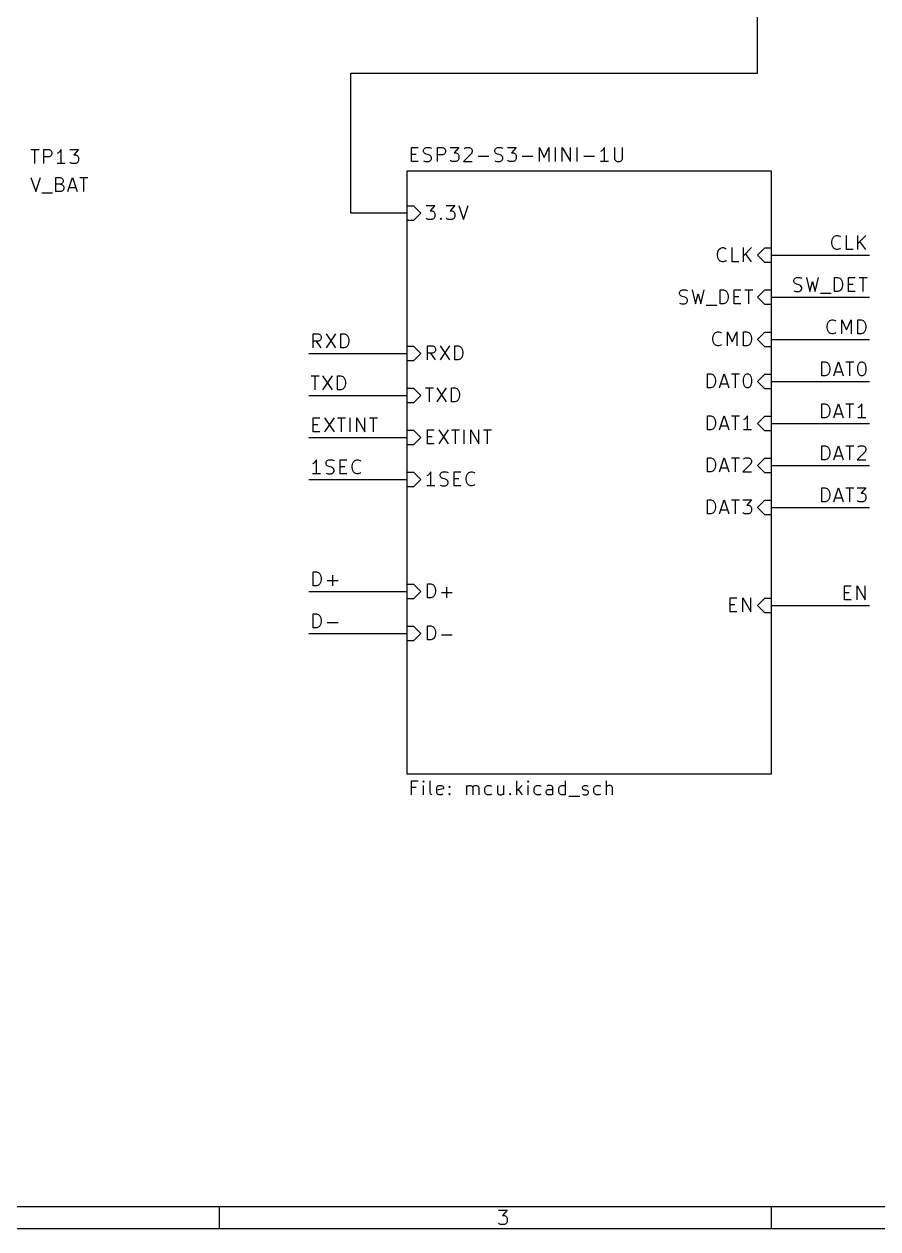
# Model space of a CAD drawing. Extents: x 0.4 to 11.3, y -7.9 to -0.4.
# Drawn here: x 3.635 to 6.68, y -7.874 to -3.575 of the extents above; entities that cross this region are included whole.
import ezdxf

# ---------------------------------------------------------------- set-up
doc = ezdxf.new("R2010")
doc.units = 0
doc.header["$MEASUREMENT"] = 0
for name, color, linetype in [('BROWN2', 54, 'CONTINUOUS'), ('CYAN2', 4, 'CONTINUOUS'), ('GRAY1', 251, 'CONTINUOUS'), ('GREEN3', 91, 'CONTINUOUS'), ('LYELLOW', 51, 'CONTINUOUS'), ('RED2', 1, 'CONTINUOUS')]:
    doc.layers.add(name, color=color, linetype=linetype)

msp = doc.modelspace()

# ---------------------------------------------------------------- linework, layer by layer
at = {"layer": 'BROWN2', "linetype": 'CONTINUOUS'}
for p, q in [((5.016, -6.3251), (5.016, -6.2751)), ((5.016, -6.2751), (5.0398, -6.2751)), ((5.0589, -6.2751), (5.0565, -6.2774)), ((5.0613, -6.2774), (5.0589, -6.2751)), ((5.0589, -6.2751), (5.0589, -6.2798)), ((5.0827, -6.3179), (5.0827, -6.2751)), ((5.3922, -6.3251), (5.3922, -6.2751)), ((5.4327, -6.2751), (5.4303, -6.2774)), ((5.4351, -6.2774), (5.4327, -6.2751)), ((5.4327, -6.2751), (5.4327, -6.2798)), ((5.566, -6.3251), (5.566, -6.2751)), ((5.7113, -6.3251), (5.7113, -6.2751)), ((5.0327, -6.2989), (5.016, -6.2989)), ((5.0565, -6.2774), (5.0589, -6.2798)), ((5.0589, -6.2798), (5.0613, -6.2774)), ((5.0589, -6.3251), (5.0589, -6.2917)), ((5.0851, -6.3227), (5.0827, -6.3179)), ((5.1065, -6.2989), (5.1089, -6.2941)), ((5.1065, -6.3179), (5.1065, -6.2989)), ((5.1303, -6.3036), (5.1065, -6.3084)), ((5.1089, -6.3227), (5.1065, -6.3179)), ((5.1089, -6.2941), (5.1136, -6.2917)), ((5.1136, -6.2917), (5.1232, -6.2917)), ((5.1232, -6.2917), (5.1279, -6.2941)), ((5.1279, -6.2941), (5.1303, -6.2989)), ((5.1303, -6.2989), (5.1303, -6.3036)), ((5.1494, -6.2965), (5.1517, -6.2941)), ((5.1517, -6.2989), (5.1494, -6.2965)), ((5.1517, -6.2941), (5.1541, -6.2965)), ((5.1517, -6.2941), (5.1517, -6.2989)), ((5.1541, -6.2965), (5.1517, -6.2989)), ((5.2136, -6.3251), (5.2136, -6.2917)), ((5.2136, -6.2965), (5.216, -6.2941)), ((5.216, -6.2941), (5.2208, -6.2917)), ((5.2208, -6.2917), (5.2279, -6.2917)), ((5.2279, -6.2917), (5.2327, -6.2941)), ((5.2327, -6.2941), (5.2351, -6.2989)), ((5.2351, -6.2989), (5.2374, -6.2941)), ((5.2351, -6.2989), (5.2351, -6.3251)), ((5.2374, -6.2941), (5.2422, -6.2917)), ((5.2422, -6.2917), (5.2494, -6.2917)), ((5.2494, -6.2917), (5.2541, -6.2941)), ((5.2541, -6.2941), (5.2565, -6.2989)), ((5.2565, -6.2989), (5.2565, -6.3251)), ((5.2779, -6.3013), (5.2803, -6.2965)), ((5.2779, -6.3155), (5.2779, -6.3013)), ((5.2803, -6.3203), (5.2779, -6.3155)), ((5.2803, -6.2965), (5.2827, -6.2941)), ((5.2827, -6.2941), (5.2874, -6.2917)), ((5.2874, -6.2917), (5.297, -6.2917)), ((5.297, -6.2917), (5.3017, -6.2941)), ((5.3232, -6.2917), (5.3232, -6.3179)), ((5.3232, -6.3179), (5.3255, -6.3227)), ((5.3446, -6.2917), (5.3446, -6.3251)), ((5.4113, -6.2917), (5.3922, -6.3108)), ((5.397, -6.306), (5.4113, -6.3251)), ((5.4303, -6.2774), (5.4327, -6.2798)), ((5.4327, -6.2798), (5.4351, -6.2774)), ((5.4327, -6.3251), (5.4327, -6.2917)), ((5.4541, -6.3013), (5.4565, -6.2965)), ((5.4541, -6.3155), (5.4541, -6.3013)), ((5.4565, -6.3203), (5.4541, -6.3155)), ((5.4565, -6.2965), (5.4589, -6.2941)), ((5.4589, -6.2941), (5.4636, -6.2917)), ((5.4636, -6.2917), (5.4732, -6.2917)), ((5.4732, -6.2917), (5.4779, -6.2941)), ((5.497, -6.3132), (5.4994, -6.3084)), ((5.497, -6.3179), (5.497, -6.3132)), ((5.4994, -6.3227), (5.497, -6.3179)), ((5.5041, -6.2917), (5.4994, -6.2941)), ((5.4994, -6.3084), (5.5041, -6.306)), ((5.5136, -6.2917), (5.5041, -6.2917)), ((5.5041, -6.306), (5.516, -6.306)), ((5.5184, -6.2941), (5.5136, -6.2917)), ((5.516, -6.306), (5.5208, -6.3036)), ((5.5208, -6.2989), (5.5184, -6.2941)), ((5.5208, -6.3251), (5.5208, -6.2989)), ((5.5422, -6.3013), (5.5446, -6.2965)), ((5.5422, -6.3155), (5.5422, -6.3013)), ((5.5446, -6.3203), (5.5422, -6.3155)), ((5.5446, -6.2965), (5.547, -6.2941)), ((5.547, -6.2941), (5.5517, -6.2917)), ((5.5517, -6.2917), (5.5613, -6.2917)), ((5.5613, -6.2917), (5.566, -6.2941)), ((5.6255, -6.2989), (5.6279, -6.2941)), ((5.6255, -6.3013), (5.6255, -6.2989)), ((5.6279, -6.306), (5.6255, -6.3013)), ((5.6279, -6.2941), (5.6327, -6.2917)), ((5.6327, -6.3084), (5.6279, -6.306)), ((5.6327, -6.2917), (5.6398, -6.2917)), ((5.6398, -6.3084), (5.6327, -6.3084)), ((5.6398, -6.2917), (5.6446, -6.2941)), ((5.6446, -6.3108), (5.6398, -6.3084)), ((5.647, -6.3155), (5.6446, -6.3108)), ((5.6446, -6.3227), (5.647, -6.3179)), ((5.647, -6.3179), (5.647, -6.3155)), ((5.666, -6.3013), (5.6684, -6.2965)), ((5.666, -6.3155), (5.666, -6.3013)), ((5.6684, -6.3203), (5.666, -6.3155)), ((5.6684, -6.2965), (5.6708, -6.2941)), ((5.6708, -6.2941), (5.6755, -6.2917)), ((5.6755, -6.2917), (5.6851, -6.2917)), ((5.6851, -6.2917), (5.6898, -6.2941)), ((5.7136, -6.2941), (5.7113, -6.2965)), ((5.7184, -6.2917), (5.7136, -6.2941)), ((5.7255, -6.2917), (5.7184, -6.2917)), ((5.7303, -6.2941), (5.7255, -6.2917)), ((5.7327, -6.2989), (5.7303, -6.2941)), ((5.7327, -6.3251), (5.7327, -6.2989)), ((5.0898, -6.3251), (5.0851, -6.3227)), ((5.1136, -6.3251), (5.1089, -6.3227)), ((5.1232, -6.3251), (5.1136, -6.3251)), ((5.1279, -6.3227), (5.1232, -6.3251)), ((5.1494, -6.3227), (5.1517, -6.3203)), ((5.1517, -6.3251), (5.1494, -6.3227)), ((5.1517, -6.3203), (5.1541, -6.3227)), ((5.1517, -6.3203), (5.1517, -6.3251)), ((5.1541, -6.3227), (5.1517, -6.3251)), ((5.2827, -6.3227), (5.2803, -6.3203)), ((5.2874, -6.3251), (5.2827, -6.3227)), ((5.297, -6.3251), (5.2874, -6.3251)), ((5.3017, -6.3227), (5.297, -6.3251)), ((5.3255, -6.3227), (5.3303, -6.3251)), ((5.3303, -6.3251), (5.3374, -6.3251)), ((5.3374, -6.3251), (5.3422, -6.3227)), ((5.3422, -6.3227), (5.3446, -6.3203)), ((5.366, -6.3227), (5.3684, -6.3203)), ((5.3684, -6.3251), (5.366, -6.3227)), ((5.3684, -6.3203), (5.3708, -6.3227)), ((5.3684, -6.3203), (5.3684, -6.3251)), ((5.3708, -6.3227), (5.3684, -6.3251)), ((5.4589, -6.3227), (5.4565, -6.3203)), ((5.4636, -6.3251), (5.4589, -6.3227)), ((5.4732, -6.3251), (5.4636, -6.3251)), ((5.4779, -6.3227), (5.4732, -6.3251)), ((5.5041, -6.3251), (5.4994, -6.3227)), ((5.516, -6.3251), (5.5041, -6.3251)), ((5.5208, -6.3227), (5.516, -6.3251)), ((5.547, -6.3227), (5.5446, -6.3203)), ((5.5517, -6.3251), (5.547, -6.3227)), ((5.5613, -6.3251), (5.5517, -6.3251)), ((5.566, -6.3227), (5.5613, -6.3251)), ((5.5779, -6.3298), (5.616, -6.3298)), ((5.6255, -6.3227), (5.6303, -6.3251)), ((5.6303, -6.3251), (5.6398, -6.3251)), ((5.6398, -6.3251), (5.6446, -6.3227)), ((5.6708, -6.3227), (5.6684, -6.3203)), ((5.6755, -6.3251), (5.6708, -6.3227)), ((5.6851, -6.3251), (5.6755, -6.3251)), ((5.6898, -6.3227), (5.6851, -6.3251))]:
    msp.add_line(p, q, dxfattribs=at)
at = {"layer": 'CYAN2', "linetype": 'CONTINUOUS'}
for p, q in [((3.6591, -4.0228), (3.6877, -4.0228)), ((3.6734, -4.0728), (3.6734, -4.0228)), ((3.7044, -4.0728), (3.7044, -4.0228)), ((3.7044, -4.0228), (3.7234, -4.0228)), ((3.7234, -4.0228), (3.7282, -4.0252)), ((3.7282, -4.0252), (3.7306, -4.0276)), ((3.7306, -4.0276), (3.7329, -4.0323)), ((3.7329, -4.0395), (3.7306, -4.0442)), ((3.7329, -4.0323), (3.7329, -4.0395)), ((3.7568, -4.0347), (3.752, -4.0371)), ((3.7615, -4.0299), (3.7568, -4.0347)), ((3.7663, -4.0228), (3.7615, -4.0299)), ((3.7663, -4.0728), (3.7663, -4.0228)), ((3.7972, -4.0228), (3.8282, -4.0228)), ((3.8282, -4.0228), (3.8115, -4.0418)), ((5.016, -4.0655), (5.016, -4.0155)), ((5.016, -4.0155), (5.0398, -4.0155)), ((5.016, -4.0393), (5.0327, -4.0393)), ((5.0589, -4.0251), (5.0612, -4.0203)), ((5.0589, -4.0298), (5.0589, -4.0251)), ((5.0612, -4.0346), (5.0589, -4.0298)), ((5.0612, -4.0203), (5.0636, -4.0179)), ((5.0636, -4.037), (5.0612, -4.0346)), ((5.0636, -4.0179), (5.0684, -4.0155)), ((5.0684, -4.0393), (5.0636, -4.037)), ((5.0684, -4.0155), (5.0803, -4.0155)), ((5.0779, -4.0417), (5.0684, -4.0393)), ((5.0803, -4.0155), (5.0874, -4.0179)), ((5.1089, -4.0655), (5.1089, -4.0155)), ((5.1089, -4.0155), (5.1279, -4.0155)), ((5.1279, -4.0155), (5.1327, -4.0179)), ((5.1327, -4.0393), (5.1279, -4.0417)), ((5.1327, -4.0179), (5.1351, -4.0203)), ((5.1351, -4.037), (5.1327, -4.0393)), ((5.1351, -4.0203), (5.1374, -4.0251)), ((5.1374, -4.0322), (5.1351, -4.037)), ((5.1374, -4.0251), (5.1374, -4.0322)), ((5.1541, -4.0155), (5.1851, -4.0155)), ((5.1851, -4.0155), (5.1684, -4.0346)), ((5.1684, -4.0346), (5.1755, -4.0346)), ((5.1755, -4.0346), (5.1803, -4.037)), ((5.1803, -4.037), (5.1827, -4.0393)), ((5.1827, -4.0393), (5.1851, -4.0441)), ((5.2303, -4.037), (5.2017, -4.0655)), ((5.2041, -4.0203), (5.2065, -4.0179)), ((5.2065, -4.0179), (5.2112, -4.0155)), ((5.2112, -4.0155), (5.2232, -4.0155)), ((5.2232, -4.0155), (5.2279, -4.0179)), ((5.2279, -4.0179), (5.2303, -4.0203)), ((5.2303, -4.0203), (5.2327, -4.0251)), ((5.2327, -4.0298), (5.2303, -4.037)), ((5.2327, -4.0251), (5.2327, -4.0298)), ((5.3136, -4.0251), (5.316, -4.0203)), ((5.3136, -4.0298), (5.3136, -4.0251)), ((5.316, -4.0346), (5.3136, -4.0298)), ((5.316, -4.0203), (5.3184, -4.0179)), ((5.3184, -4.037), (5.316, -4.0346)), ((5.3184, -4.0179), (5.3232, -4.0155)), ((5.3232, -4.0393), (5.3184, -4.037)), ((5.3232, -4.0155), (5.3351, -4.0155)), ((5.3327, -4.0417), (5.3232, -4.0393)), ((5.3351, -4.0155), (5.3422, -4.0179)), ((5.3589, -4.0155), (5.3898, -4.0155)), ((5.3898, -4.0155), (5.3731, -4.0346)), ((5.3731, -4.0346), (5.3803, -4.0346)), ((5.3803, -4.0346), (5.3851, -4.037)), ((5.3851, -4.037), (5.3874, -4.0393)), ((5.3874, -4.0393), (5.3898, -4.0441)), ((5.4731, -4.0655), (5.4731, -4.0155)), ((5.4731, -4.0155), (5.4898, -4.0513)), ((5.4898, -4.0513), (5.5065, -4.0155)), ((5.5065, -4.0155), (5.5065, -4.0655)), ((5.5303, -4.0655), (5.5303, -4.0155)), ((5.5541, -4.0655), (5.5541, -4.0155)), ((5.5541, -4.0155), (5.5827, -4.0655)), ((5.5827, -4.0655), (5.5827, -4.0155)), ((5.6065, -4.0655), (5.6065, -4.0155)), ((5.6946, -4.0274), (5.6898, -4.0298)), ((5.6993, -4.0227), (5.6946, -4.0274)), ((5.7041, -4.0155), (5.6993, -4.0227)), ((5.7041, -4.0655), (5.7041, -4.0155)), ((5.7398, -4.0155), (5.7398, -4.056)), ((5.7684, -4.056), (5.7684, -4.0155)), ((3.7234, -4.049), (3.7044, -4.049)), ((3.7282, -4.0466), (3.7234, -4.049)), ((3.7306, -4.0442), (3.7282, -4.0466)), ((3.7806, -4.0728), (3.752, -4.0728)), ((3.7996, -4.0704), (3.7972, -4.068)), ((3.8044, -4.0728), (3.7996, -4.0704)), ((3.8187, -4.0728), (3.8044, -4.0728)), ((3.8115, -4.0418), (3.8187, -4.0418)), ((3.8187, -4.0418), (3.8234, -4.0442)), ((3.8234, -4.0704), (3.8187, -4.0728)), ((3.8234, -4.0442), (3.8258, -4.0466)), ((3.8258, -4.068), (3.8234, -4.0704)), ((3.8258, -4.0466), (3.8282, -4.0514)), ((3.8282, -4.0633), (3.8258, -4.068)), ((3.8282, -4.0514), (3.8282, -4.0633)), ((5.0398, -4.0655), (5.016, -4.0655)), ((5.0589, -4.0632), (5.066, -4.0655)), ((5.066, -4.0655), (5.0779, -4.0655)), ((5.0827, -4.0441), (5.0779, -4.0417)), ((5.0779, -4.0655), (5.0827, -4.0632)), ((5.0851, -4.0465), (5.0827, -4.0441)), ((5.0827, -4.0632), (5.0851, -4.0608)), ((5.0874, -4.0513), (5.0851, -4.0465)), ((5.0851, -4.0608), (5.0874, -4.056)), ((5.0874, -4.056), (5.0874, -4.0513)), ((5.1279, -4.0417), (5.1089, -4.0417)), ((5.1565, -4.0632), (5.1541, -4.0608)), ((5.1612, -4.0655), (5.1565, -4.0632)), ((5.1755, -4.0655), (5.1612, -4.0655)), ((5.1803, -4.0632), (5.1755, -4.0655)), ((5.1827, -4.0608), (5.1803, -4.0632)), ((5.1851, -4.056), (5.1827, -4.0608)), ((5.1851, -4.0441), (5.1851, -4.056)), ((5.2017, -4.0655), (5.2327, -4.0655)), ((5.2541, -4.0465), (5.2922, -4.0465)), ((5.3136, -4.0632), (5.3208, -4.0655)), ((5.3208, -4.0655), (5.3327, -4.0655)), ((5.3374, -4.0441), (5.3327, -4.0417)), ((5.3327, -4.0655), (5.3374, -4.0632)), ((5.3398, -4.0465), (5.3374, -4.0441)), ((5.3374, -4.0632), (5.3398, -4.0608)), ((5.3422, -4.0513), (5.3398, -4.0465)), ((5.3398, -4.0608), (5.3422, -4.056)), ((5.3422, -4.056), (5.3422, -4.0513)), ((5.3612, -4.0632), (5.3589, -4.0608)), ((5.366, -4.0655), (5.3612, -4.0632)), ((5.3803, -4.0655), (5.366, -4.0655)), ((5.3851, -4.0632), (5.3803, -4.0655)), ((5.3874, -4.0608), (5.3851, -4.0632)), ((5.3898, -4.056), (5.3874, -4.0608)), ((5.3898, -4.0441), (5.3898, -4.056)), ((5.4112, -4.0465), (5.4493, -4.0465)), ((5.6303, -4.0465), (5.6684, -4.0465)), ((5.7184, -4.0655), (5.6898, -4.0655)), ((5.7398, -4.056), (5.7422, -4.0608)), ((5.7422, -4.0608), (5.7446, -4.0632)), ((5.7446, -4.0632), (5.7493, -4.0655)), ((5.7493, -4.0655), (5.7589, -4.0655)), ((5.7589, -4.0655), (5.7636, -4.0632)), ((5.7636, -4.0632), (5.766, -4.0608)), ((5.766, -4.0608), (5.7684, -4.056)), ((3.6591, -4.1228), (3.6758, -4.1728)), ((3.6758, -4.1728), (3.6925, -4.1228)), ((3.7472, -4.1728), (3.7472, -4.1228)), ((3.7472, -4.1228), (3.7639, -4.1228)), ((3.7639, -4.1228), (3.7687, -4.1252)), ((3.7687, -4.1252), (3.771, -4.1276)), ((3.7901, -4.1728), (3.8068, -4.1228)), ((3.8068, -4.1228), (3.8234, -4.1728)), ((3.8329, -4.1228), (3.8615, -4.1228)), ((3.8472, -4.1728), (3.8472, -4.1228)), ((3.7639, -4.1466), (3.7472, -4.1466)), ((3.7687, -4.1442), (3.7639, -4.1466)), ((3.7639, -4.1466), (3.771, -4.149)), ((3.771, -4.1418), (3.7687, -4.1442)), ((3.771, -4.1276), (3.7734, -4.1323)), ((3.7734, -4.1371), (3.771, -4.1418)), ((3.771, -4.149), (3.7734, -4.1514)), ((3.7734, -4.168), (3.771, -4.1704)), ((3.7734, -4.1323), (3.7734, -4.1371)), ((3.7734, -4.1514), (3.7758, -4.1561)), ((3.7758, -4.1633), (3.7734, -4.168)), ((3.7758, -4.1561), (3.7758, -4.1633)), ((3.7949, -4.1585), (3.8187, -4.1585)), ((3.6972, -4.1776), (3.7353, -4.1776)), ((3.7663, -4.1728), (3.7472, -4.1728)), ((3.771, -4.1704), (3.7663, -4.1728)), ((5.025, -4.225), (5, -4.225)), ((5, -4.225), (5, -4.275)), ((5.05, -4.25), (5.025, -4.225)), ((5.025, -4.275), (5.05, -4.25)), ((5.0688, -4.2228), (5.0997, -4.2228)), ((5.0997, -4.2228), (5.083, -4.2419)), ((5.083, -4.2419), (5.0902, -4.2419)), ((5.0902, -4.2419), (5.0949, -4.2442)), ((5.0949, -4.2442), (5.0973, -4.2466)), ((5.0973, -4.2466), (5.0997, -4.2514)), ((5.0997, -4.2514), (5.0997, -4.2633)), ((5.1402, -4.2228), (5.1711, -4.2228)), ((5.1711, -4.2228), (5.1545, -4.2419)), ((5.1545, -4.2419), (5.1616, -4.2419)), ((5.1616, -4.2419), (5.1664, -4.2442)), ((5.1664, -4.2442), (5.1688, -4.2466)), ((5.1688, -4.2466), (5.1711, -4.2514)), ((5.1711, -4.2514), (5.1711, -4.2633)), ((5.1854, -4.2228), (5.2021, -4.2728)), ((5.2021, -4.2728), (5.2188, -4.2228)), ((5, -4.275), (5.025, -4.275)), ((5.0711, -4.2704), (5.0688, -4.268)), ((5.0759, -4.2728), (5.0711, -4.2704)), ((5.0902, -4.2728), (5.0759, -4.2728)), ((5.0949, -4.2704), (5.0902, -4.2728)), ((5.0973, -4.268), (5.0949, -4.2704)), ((5.0997, -4.2633), (5.0973, -4.268)), ((5.1188, -4.2704), (5.1211, -4.268)), ((5.1211, -4.2728), (5.1188, -4.2704)), ((5.1211, -4.268), (5.1235, -4.2704)), ((5.1211, -4.268), (5.1211, -4.2728)), ((5.1235, -4.2704), (5.1211, -4.2728)), ((5.1426, -4.2704), (5.1402, -4.268)), ((5.1473, -4.2728), (5.1426, -4.2704)), ((5.1616, -4.2728), (5.1473, -4.2728)), ((5.1664, -4.2704), (5.1616, -4.2728)), ((5.1688, -4.268), (5.1664, -4.2704)), ((5.1711, -4.2633), (5.1688, -4.268)), ((6.1074, -4.3942), (6.1098, -4.3847)), ((6.1098, -4.3847), (6.1122, -4.3799)), ((6.1122, -4.3799), (6.117, -4.3752)), ((6.117, -4.3752), (6.1241, -4.3728)), ((6.1241, -4.3728), (6.1289, -4.3728)), ((6.1289, -4.3728), (6.136, -4.3752)), ((6.136, -4.3752), (6.1384, -4.3776)), ((6.1598, -4.4228), (6.1598, -4.3728)), ((6.2003, -4.4228), (6.2003, -4.3728)), ((6.2289, -4.3728), (6.2003, -4.4014)), ((6.275, -4.375), (6.25, -4.4)), ((6.3, -4.375), (6.275, -4.375)), ((6.3, -4.425), (6.3, -4.375)), ((6.1074, -4.4014), (6.1074, -4.3942)), ((6.1098, -4.4109), (6.1074, -4.4014)), ((6.1122, -4.4157), (6.1098, -4.4109)), ((6.117, -4.4204), (6.1122, -4.4157)), ((6.1241, -4.4228), (6.117, -4.4204)), ((6.1289, -4.4228), (6.1241, -4.4228)), ((6.136, -4.4204), (6.1289, -4.4228)), ((6.1384, -4.418), (6.136, -4.4204)), ((6.1836, -4.4228), (6.1598, -4.4228)), ((6.2289, -4.4228), (6.2074, -4.3942)), ((6.25, -4.4), (6.275, -4.425)), ((6.275, -4.425), (6.3, -4.425)), ((5.9717, -4.5323), (5.9741, -4.5276)), ((5.9717, -4.5371), (5.9717, -4.5323)), ((5.9741, -4.5419), (5.9717, -4.5371)), ((5.9741, -4.5276), (5.9765, -4.5252)), ((5.9765, -4.5442), (5.9741, -4.5419)), ((5.9765, -4.5252), (5.9813, -4.5228)), ((5.9813, -4.5466), (5.9765, -4.5442)), ((5.9813, -4.5228), (5.9932, -4.5228)), ((5.9908, -4.549), (5.9813, -4.5466)), ((5.9955, -4.5514), (5.9908, -4.549)), ((5.9932, -4.5228), (6.0003, -4.5252)), ((5.9979, -4.5538), (5.9955, -4.5514)), ((6.0003, -4.5585), (5.9979, -4.5538)), ((6.017, -4.5228), (6.0289, -4.5728)), ((6.0289, -4.5728), (6.0384, -4.5371)), ((6.0384, -4.5371), (6.0479, -4.5728)), ((6.0479, -4.5728), (6.0598, -4.5228)), ((6.117, -4.5728), (6.117, -4.5228)), ((6.117, -4.5228), (6.1289, -4.5228)), ((6.1289, -4.5228), (6.136, -4.5252)), ((6.136, -4.5252), (6.1408, -4.5299)), ((6.1408, -4.5299), (6.1432, -4.5347)), ((6.1432, -4.5347), (6.1455, -4.5442)), ((6.1455, -4.5514), (6.1432, -4.5609)), ((6.1455, -4.5442), (6.1455, -4.5514)), ((6.167, -4.5728), (6.167, -4.5228)), ((6.167, -4.5228), (6.1908, -4.5228)), ((6.167, -4.5466), (6.1836, -4.5466)), ((6.2051, -4.5228), (6.2336, -4.5228)), ((6.2193, -4.5728), (6.2193, -4.5228)), ((6.275, -4.525), (6.25, -4.55)), ((6.25, -4.55), (6.275, -4.575)), ((6.3, -4.525), (6.275, -4.525)), ((6.3, -4.575), (6.3, -4.525)), ((5.9717, -4.5704), (5.9789, -4.5728)), ((5.9789, -4.5728), (5.9908, -4.5728)), ((5.9908, -4.5728), (5.9955, -4.5704)), ((5.9955, -4.5704), (5.9979, -4.568)), ((5.9979, -4.568), (6.0003, -4.5633)), ((6.0003, -4.5633), (6.0003, -4.5585)), ((6.067, -4.5776), (6.1051, -4.5776)), ((6.1289, -4.5728), (6.117, -4.5728)), ((6.136, -4.5704), (6.1289, -4.5728)), ((6.1408, -4.5657), (6.136, -4.5704)), ((6.1432, -4.5609), (6.1408, -4.5657)), ((6.1908, -4.5728), (6.167, -4.5728)), ((6.275, -4.575), (6.3, -4.575)), ((6.0908, -4.6942), (6.0931, -4.6847)), ((6.0931, -4.6847), (6.0955, -4.6799)), ((6.0955, -4.6799), (6.1003, -4.6752)), ((6.1003, -4.6752), (6.1074, -4.6728)), ((6.1074, -4.6728), (6.1122, -4.6728)), ((6.1122, -4.6728), (6.1193, -4.6752)), ((6.1193, -4.6752), (6.1217, -4.6776)), ((6.1431, -4.7228), (6.1431, -4.6728)), ((6.1431, -4.6728), (6.1598, -4.7085)), ((6.1598, -4.7085), (6.1765, -4.6728)), ((6.1765, -4.6728), (6.1765, -4.7228)), ((6.2003, -4.7228), (6.2003, -4.6728)), ((6.2003, -4.6728), (6.2122, -4.6728)), ((6.2122, -4.6728), (6.2193, -4.6752)), ((6.2193, -4.6752), (6.2241, -4.6799)), ((6.2241, -4.6799), (6.2265, -4.6847)), ((6.2265, -4.6847), (6.2289, -4.6942)), ((6.275, -4.675), (6.25, -4.7)), ((6.3, -4.675), (6.275, -4.675)), ((6.3, -4.725), (6.3, -4.675)), ((5.025, -4.725), (5, -4.725)), ((5, -4.725), (5, -4.775)), ((5.05, -4.75), (5.025, -4.725)), ((5.0735, -4.7728), (5.0735, -4.7228)), ((5.0735, -4.7228), (5.0926, -4.7228)), ((5.0926, -4.7228), (5.0973, -4.7252)), ((5.0973, -4.7252), (5.0997, -4.7276)), ((5.0997, -4.7276), (5.1021, -4.7323)), ((5.1188, -4.7228), (5.1521, -4.7728)), ((5.1521, -4.7228), (5.1188, -4.7728)), ((5.1711, -4.7728), (5.1711, -4.7228)), ((5.1711, -4.7228), (5.183, -4.7228)), ((5.183, -4.7228), (5.1902, -4.7252)), ((5.1902, -4.7252), (5.1949, -4.7299)), ((6.0908, -4.7014), (6.0908, -4.6942)), ((6.0931, -4.7109), (6.0908, -4.7014)), ((6.0955, -4.7157), (6.0931, -4.7109)), ((6.1003, -4.7204), (6.0955, -4.7157)), ((6.1074, -4.7228), (6.1003, -4.7204)), ((6.1122, -4.7228), (6.1074, -4.7228)), ((6.1193, -4.7204), (6.1122, -4.7228)), ((6.1217, -4.718), (6.1193, -4.7204)), ((6.2122, -4.7228), (6.2003, -4.7228)), ((6.2193, -4.7204), (6.2122, -4.7228)), ((6.2241, -4.7157), (6.2193, -4.7204)), ((6.2265, -4.7109), (6.2241, -4.7157)), ((6.2289, -4.7014), (6.2265, -4.7109)), ((6.2289, -4.6942), (6.2289, -4.7014)), ((6.25, -4.7), (6.275, -4.725)), ((6.275, -4.725), (6.3, -4.725)), ((5.025, -4.775), (5.05, -4.75)), ((5.0926, -4.749), (5.0735, -4.749)), ((5.1021, -4.7728), (5.0854, -4.749)), ((5.0973, -4.7466), (5.0926, -4.749)), ((5.0997, -4.7442), (5.0973, -4.7466)), ((5.1021, -4.7395), (5.0997, -4.7442)), ((5.1021, -4.7323), (5.1021, -4.7395)), ((5.1902, -4.7704), (5.183, -4.7728)), ((5.1949, -4.7657), (5.1902, -4.7704)), ((5.1949, -4.7299), (5.1973, -4.7347)), ((5.1973, -4.7609), (5.1949, -4.7657)), ((5.1973, -4.7347), (5.1997, -4.7442)), ((5.1997, -4.7514), (5.1973, -4.7609)), ((5.1997, -4.7442), (5.1997, -4.7514)), ((5, -4.775), (5.025, -4.775)), ((5.183, -4.7728), (5.1711, -4.7728)), ((6.0717, -4.8728), (6.0717, -4.8228)), ((6.0717, -4.8228), (6.0836, -4.8228)), ((6.0836, -4.8228), (6.0908, -4.8252)), ((6.0908, -4.8252), (6.0955, -4.8299)), ((6.0955, -4.8299), (6.0979, -4.8347)), ((6.0979, -4.8347), (6.1003, -4.8442)), ((6.1003, -4.8514), (6.0979, -4.8609)), ((6.1003, -4.8442), (6.1003, -4.8514)), ((6.1146, -4.8728), (6.1312, -4.8228)), ((6.1312, -4.8228), (6.1479, -4.8728)), ((6.1574, -4.8228), (6.186, -4.8228)), ((6.1717, -4.8728), (6.1717, -4.8228)), ((6.2003, -4.8419), (6.2027, -4.8323)), ((6.2003, -4.8538), (6.2003, -4.8419)), ((6.2027, -4.8633), (6.2003, -4.8538)), ((6.2027, -4.8323), (6.2051, -4.8276)), ((6.2051, -4.8276), (6.2074, -4.8252)), ((6.2074, -4.8252), (6.2122, -4.8228)), ((6.2122, -4.8228), (6.217, -4.8228)), ((6.217, -4.8228), (6.2217, -4.8252)), ((6.2217, -4.8252), (6.2241, -4.8276)), ((6.2241, -4.8276), (6.2265, -4.8323)), ((6.2265, -4.8323), (6.2289, -4.8419)), ((6.2289, -4.8538), (6.2265, -4.8633)), ((6.2289, -4.8419), (6.2289, -4.8538)), ((6.275, -4.825), (6.25, -4.85)), ((6.25, -4.85), (6.275, -4.875)), ((6.3, -4.825), (6.275, -4.825)), ((6.3, -4.875), (6.3, -4.825)), ((5.025, -4.875), (5, -4.875)), ((5, -4.875), (5, -4.925)), ((5.05, -4.9), (5.025, -4.875)), ((5.025, -4.925), (5.05, -4.9)), ((5.0664, -4.8728), (5.0949, -4.8728)), ((5.0807, -4.9228), (5.0807, -4.8728)), ((5.1068, -4.8728), (5.1402, -4.9228)), ((5.1402, -4.8728), (5.1068, -4.9228)), ((5.1592, -4.9228), (5.1592, -4.8728)), ((5.1592, -4.8728), (5.1711, -4.8728)), ((5.1711, -4.8728), (5.1783, -4.8752)), ((5.1783, -4.8752), (5.183, -4.8799)), ((5.183, -4.8799), (5.1854, -4.8847)), ((5.1854, -4.8847), (5.1878, -4.8942)), ((5.1878, -4.8942), (5.1878, -4.9014)), ((6.0836, -4.8728), (6.0717, -4.8728)), ((6.0908, -4.8704), (6.0836, -4.8728)), ((6.0955, -4.8657), (6.0908, -4.8704)), ((6.0979, -4.8609), (6.0955, -4.8657)), ((6.1193, -4.8585), (6.1431, -4.8585)), ((6.2051, -4.868), (6.2027, -4.8633)), ((6.2074, -4.8704), (6.2051, -4.868)), ((6.2122, -4.8728), (6.2074, -4.8704)), ((6.217, -4.8728), (6.2122, -4.8728)), ((6.2217, -4.8704), (6.217, -4.8728)), ((6.2241, -4.868), (6.2217, -4.8704)), ((6.2265, -4.8633), (6.2241, -4.868)), ((6.275, -4.875), (6.3, -4.875)), ((5, -4.925), (5.025, -4.925)), ((5.1711, -4.9228), (5.1592, -4.9228)), ((5.1783, -4.9204), (5.1711, -4.9228)), ((5.183, -4.9157), (5.1783, -4.9204)), ((5.1854, -4.9109), (5.183, -4.9157)), ((5.1878, -4.9014), (5.1854, -4.9109)), ((6.0717, -5.0228), (6.0717, -4.9728)), ((6.0717, -4.9728), (6.0836, -4.9728)), ((6.0836, -4.9728), (6.0908, -4.9752)), ((6.0908, -4.9752), (6.0955, -4.9799)), ((6.0955, -4.9799), (6.0979, -4.9847)), ((6.0979, -4.9847), (6.1003, -4.9942)), ((6.1146, -5.0228), (6.1312, -4.9728)), ((6.1312, -4.9728), (6.1479, -5.0228)), ((6.1574, -4.9728), (6.186, -4.9728)), ((6.1717, -5.0228), (6.1717, -4.9728)), ((6.2051, -4.9847), (6.2003, -4.9871)), ((6.2098, -4.9799), (6.2051, -4.9847)), ((6.2146, -4.9728), (6.2098, -4.9799)), ((6.2146, -5.0228), (6.2146, -4.9728)), ((6.275, -4.975), (6.25, -5)), ((6.3, -4.975), (6.275, -4.975)), ((6.3, -5.025), (6.3, -4.975)), ((5.025, -5.025), (5, -5.025)), ((5, -5.025), (5, -5.075)), ((5.05, -5.05), (5.025, -5.025)), ((5.0735, -5.0728), (5.0735, -5.0228)), ((5.0735, -5.0228), (5.0973, -5.0228)), ((5.114, -5.0228), (5.1473, -5.0728)), ((5.1473, -5.0228), (5.114, -5.0728)), ((5.1592, -5.0228), (5.1878, -5.0228)), ((5.1735, -5.0728), (5.1735, -5.0228)), ((5.2045, -5.0728), (5.2045, -5.0228)), ((5.2283, -5.0728), (5.2283, -5.0228)), ((5.2283, -5.0228), (5.2568, -5.0728)), ((5.2568, -5.0728), (5.2568, -5.0228)), ((5.2735, -5.0228), (5.3021, -5.0228)), ((5.2878, -5.0728), (5.2878, -5.0228)), ((6.0836, -5.0228), (6.0717, -5.0228)), ((6.0908, -5.0204), (6.0836, -5.0228)), ((6.0955, -5.0157), (6.0908, -5.0204)), ((6.0979, -5.0109), (6.0955, -5.0157)), ((6.1003, -5.0014), (6.0979, -5.0109)), ((6.1003, -4.9942), (6.1003, -5.0014)), ((6.1193, -5.0085), (6.1431, -5.0085)), ((6.2289, -5.0228), (6.2003, -5.0228)), ((6.25, -5), (6.275, -5.025)), ((6.275, -5.025), (6.3, -5.025)), ((5.025, -5.075), (5.05, -5.05)), ((5.0735, -5.0466), (5.0902, -5.0466)), ((5.0973, -5.0728), (5.0735, -5.0728)), ((5, -5.075), (5.025, -5.075)), ((6.0717, -5.1728), (6.0717, -5.1228)), ((6.0717, -5.1228), (6.0836, -5.1228)), ((6.0836, -5.1228), (6.0908, -5.1252)), ((6.0908, -5.1252), (6.0955, -5.1299)), ((6.0955, -5.1299), (6.0979, -5.1347)), ((6.0979, -5.1347), (6.1003, -5.1442)), ((6.1003, -5.1514), (6.0979, -5.1609)), ((6.1003, -5.1442), (6.1003, -5.1514)), ((6.1146, -5.1728), (6.1312, -5.1228)), ((6.1193, -5.1585), (6.1431, -5.1585)), ((6.1312, -5.1228), (6.1479, -5.1728)), ((6.1574, -5.1228), (6.186, -5.1228)), ((6.1717, -5.1728), (6.1717, -5.1228)), ((6.2265, -5.1442), (6.1979, -5.1728)), ((6.2003, -5.1276), (6.2027, -5.1252)), ((6.2027, -5.1252), (6.2074, -5.1228)), ((6.2074, -5.1228), (6.2193, -5.1228)), ((6.2193, -5.1228), (6.2241, -5.1252)), ((6.2241, -5.1252), (6.2265, -5.1276)), ((6.2265, -5.1276), (6.2289, -5.1323)), ((6.2289, -5.1371), (6.2265, -5.1442)), ((6.2289, -5.1323), (6.2289, -5.1371)), ((6.275, -5.125), (6.25, -5.15)), ((6.25, -5.15), (6.275, -5.175)), ((6.3, -5.125), (6.275, -5.125)), ((6.3, -5.175), (6.3, -5.125)), ((5.025, -5.175), (5, -5.175)), ((5, -5.175), (5, -5.225)), ((5.05, -5.2), (5.025, -5.175)), ((5.025, -5.225), (5.05, -5.2)), ((5.0759, -5.1847), (5.0711, -5.1871)), ((5.0807, -5.1799), (5.0759, -5.1847)), ((5.0854, -5.1728), (5.0807, -5.1799)), ((5.0854, -5.2228), (5.0854, -5.1728)), ((5.1188, -5.1823), (5.1211, -5.1776)), ((5.1188, -5.1871), (5.1188, -5.1823)), ((5.1211, -5.1919), (5.1188, -5.1871)), ((5.1211, -5.1776), (5.1235, -5.1752)), ((5.1235, -5.1942), (5.1211, -5.1919)), ((5.1235, -5.1752), (5.1283, -5.1728)), ((5.1283, -5.1966), (5.1235, -5.1942)), ((5.1283, -5.1728), (5.1402, -5.1728)), ((5.1378, -5.199), (5.1283, -5.1966)), ((5.1426, -5.2014), (5.1378, -5.199)), ((5.1402, -5.1728), (5.1473, -5.1752)), ((5.1449, -5.2038), (5.1426, -5.2014)), ((5.1687, -5.2228), (5.1687, -5.1728)), ((5.1687, -5.1728), (5.1926, -5.1728)), ((5.1687, -5.1966), (5.1854, -5.1966)), ((5.2116, -5.1942), (5.214, -5.1847)), ((5.2116, -5.2014), (5.2116, -5.1942)), ((5.214, -5.2109), (5.2116, -5.2014)), ((5.214, -5.1847), (5.2164, -5.1799)), ((5.2164, -5.1799), (5.2211, -5.1752)), ((5.2211, -5.1752), (5.2283, -5.1728)), ((5.2283, -5.1728), (5.233, -5.1728)), ((5.233, -5.1728), (5.2402, -5.1752)), ((5.2402, -5.1752), (5.2426, -5.1776)), ((6.0836, -5.1728), (6.0717, -5.1728)), ((6.0908, -5.1704), (6.0836, -5.1728)), ((6.0955, -5.1657), (6.0908, -5.1704)), ((6.0979, -5.1609), (6.0955, -5.1657)), ((6.1979, -5.1728), (6.2289, -5.1728)), ((6.275, -5.175), (6.3, -5.175)), ((5, -5.225), (5.025, -5.225)), ((5.0997, -5.2228), (5.0711, -5.2228)), ((5.1188, -5.2204), (5.1259, -5.2228)), ((5.1259, -5.2228), (5.1378, -5.2228)), ((5.1378, -5.2228), (5.1426, -5.2204)), ((5.1426, -5.2204), (5.1449, -5.218)), ((5.1473, -5.2085), (5.1449, -5.2038)), ((5.1449, -5.218), (5.1473, -5.2133)), ((5.1473, -5.2133), (5.1473, -5.2085)), ((5.1926, -5.2228), (5.1687, -5.2228)), ((5.2164, -5.2157), (5.214, -5.2109)), ((5.2211, -5.2204), (5.2164, -5.2157)), ((5.2283, -5.2228), (5.2211, -5.2204)), ((5.233, -5.2228), (5.2283, -5.2228)), ((5.2402, -5.2204), (5.233, -5.2228)), ((5.2426, -5.218), (5.2402, -5.2204)), ((6.0717, -5.3228), (6.0717, -5.2728)), ((6.0717, -5.2728), (6.0836, -5.2728)), ((6.0836, -5.2728), (6.0908, -5.2752)), ((6.0908, -5.2752), (6.0955, -5.2799)), ((6.0955, -5.2799), (6.0979, -5.2847)), ((6.0979, -5.2847), (6.1003, -5.2942)), ((6.1146, -5.3228), (6.1312, -5.2728)), ((6.1312, -5.2728), (6.1479, -5.3228)), ((6.1574, -5.2728), (6.186, -5.2728)), ((6.1717, -5.3228), (6.1717, -5.2728)), ((6.1979, -5.2728), (6.2289, -5.2728)), ((6.2289, -5.2728), (6.2122, -5.2919)), ((6.275, -5.275), (6.25, -5.3)), ((6.3, -5.275), (6.275, -5.275)), ((6.3, -5.325), (6.3, -5.275)), ((6.0836, -5.3228), (6.0717, -5.3228)), ((6.0908, -5.3204), (6.0836, -5.3228)), ((6.0955, -5.3157), (6.0908, -5.3204)), ((6.0979, -5.3109), (6.0955, -5.3157)), ((6.1003, -5.3014), (6.0979, -5.3109)), ((6.1003, -5.2942), (6.1003, -5.3014)), ((6.1193, -5.3085), (6.1431, -5.3085)), ((6.2003, -5.3204), (6.1979, -5.318)), ((6.2051, -5.3228), (6.2003, -5.3204)), ((6.2193, -5.3228), (6.2051, -5.3228)), ((6.2122, -5.2919), (6.2193, -5.2919)), ((6.2193, -5.2919), (6.2241, -5.2942)), ((6.2241, -5.3204), (6.2193, -5.3228)), ((6.2241, -5.2942), (6.2265, -5.2966)), ((6.2265, -5.318), (6.2241, -5.3204)), ((6.2265, -5.2966), (6.2289, -5.3014)), ((6.2289, -5.3133), (6.2265, -5.318)), ((6.2289, -5.3014), (6.2289, -5.3133)), ((6.25, -5.3), (6.275, -5.325)), ((6.275, -5.325), (6.3, -5.325)), ((5.025, -5.575), (5, -5.575)), ((5, -5.575), (5, -5.625)), ((5.05, -5.6), (5.025, -5.575)), ((5.0735, -5.6228), (5.0735, -5.5728)), ((5.0735, -5.5728), (5.0854, -5.5728)), ((5.0854, -5.5728), (5.0926, -5.5752)), ((5.0926, -5.5752), (5.0973, -5.5799)), ((5.0973, -5.5799), (5.0997, -5.5847)), ((5.0997, -5.5847), (5.1021, -5.5942)), ((5.1426, -5.6228), (5.1426, -5.5847)), ((5, -5.625), (5.025, -5.625)), ((5.025, -5.625), (5.05, -5.6)), ((5.0854, -5.6228), (5.0735, -5.6228)), ((5.0926, -5.6204), (5.0854, -5.6228)), ((5.0973, -5.6157), (5.0926, -5.6204)), ((5.0997, -5.6109), (5.0973, -5.6157)), ((5.1021, -5.6014), (5.0997, -5.6109)), ((5.1021, -5.5942), (5.1021, -5.6014)), ((5.1235, -5.6038), (5.1616, -5.6038)), ((6.1527, -5.6728), (6.1527, -5.6228)), ((6.1527, -5.6228), (6.1765, -5.6228)), ((6.1979, -5.6728), (6.1979, -5.6228)), ((6.1979, -5.6228), (6.2265, -5.6728)), ((6.2265, -5.6728), (6.2265, -5.6228)), ((6.275, -5.625), (6.25, -5.65)), ((6.3, -5.625), (6.275, -5.625)), ((6.3, -5.675), (6.3, -5.625)), ((6.1527, -5.6466), (6.1693, -5.6466)), ((6.1765, -5.6728), (6.1527, -5.6728)), ((6.25, -5.65), (6.275, -5.675)), ((6.275, -5.675), (6.3, -5.675)), ((5.025, -5.725), (5, -5.725)), ((5, -5.725), (5, -5.775)), ((5.05, -5.75), (5.025, -5.725)), ((5.025, -5.775), (5.05, -5.75)), ((5.0735, -5.7728), (5.0735, -5.7228)), ((5.0735, -5.7228), (5.0854, -5.7228)), ((5.0854, -5.7228), (5.0926, -5.7252)), ((5.0926, -5.7252), (5.0973, -5.7299)), ((5.0973, -5.7299), (5.0997, -5.7347)), ((5.0997, -5.7609), (5.0973, -5.7657)), ((5.0997, -5.7347), (5.1021, -5.7442)), ((5.1021, -5.7514), (5.0997, -5.7609)), ((5.1021, -5.7442), (5.1021, -5.7514)), ((5.1235, -5.7538), (5.1616, -5.7538)), ((5, -5.775), (5.025, -5.775)), ((5.0854, -5.7728), (5.0735, -5.7728)), ((5.0926, -5.7704), (5.0854, -5.7728)), ((5.0973, -5.7657), (5.0926, -5.7704))]:
    msp.add_line(p, q, dxfattribs=at)
at = {"layer": 'GRAY1', "linetype": 'CONTINUOUS'}
for p, q in [((6.5149, -4.3512), (6.5173, -4.3417)), ((6.5173, -4.3417), (6.5197, -4.3369)), ((6.5197, -4.3369), (6.5245, -4.3322)), ((6.5245, -4.3322), (6.5316, -4.3298)), ((6.5316, -4.3298), (6.5364, -4.3298)), ((6.5364, -4.3298), (6.5435, -4.3322)), ((6.5435, -4.3322), (6.5459, -4.3346)), ((6.5673, -4.3798), (6.5673, -4.3298)), ((6.6078, -4.3798), (6.6078, -4.3298)), ((6.6364, -4.3298), (6.6078, -4.3584)), ((6.5149, -4.3584), (6.5149, -4.3512)), ((6.5173, -4.3679), (6.5149, -4.3584)), ((6.5197, -4.3727), (6.5173, -4.3679)), ((6.5245, -4.3774), (6.5197, -4.3727)), ((6.5316, -4.3798), (6.5245, -4.3774)), ((6.5364, -4.3798), (6.5316, -4.3798)), ((6.5435, -4.3774), (6.5364, -4.3798)), ((6.5459, -4.375), (6.5435, -4.3774)), ((6.5911, -4.3798), (6.5673, -4.3798)), ((6.6364, -4.3798), (6.6149, -4.3512)), ((6.3792, -4.4893), (6.3816, -4.4846)), ((6.3792, -4.4941), (6.3792, -4.4893)), ((6.3816, -4.4988), (6.3792, -4.4941)), ((6.3816, -4.4846), (6.384, -4.4822)), ((6.384, -4.5012), (6.3816, -4.4988)), ((6.384, -4.4822), (6.3888, -4.4798)), ((6.3888, -4.5036), (6.384, -4.5012)), ((6.3888, -4.4798), (6.4007, -4.4798)), ((6.3983, -4.506), (6.3888, -4.5036)), ((6.403, -4.5084), (6.3983, -4.506)), ((6.4007, -4.4798), (6.4078, -4.4822)), ((6.4054, -4.5108), (6.403, -4.5084)), ((6.4078, -4.5155), (6.4054, -4.5108)), ((6.4245, -4.4798), (6.4364, -4.5298)), ((6.4364, -4.5298), (6.4459, -4.4941)), ((6.4459, -4.4941), (6.4554, -4.5298)), ((6.4554, -4.5298), (6.4673, -4.4798)), ((6.5245, -4.5298), (6.5245, -4.4798)), ((6.5245, -4.4798), (6.5364, -4.4798)), ((6.5364, -4.4798), (6.5435, -4.4822)), ((6.5435, -4.4822), (6.5483, -4.4869)), ((6.5483, -4.4869), (6.5507, -4.4917)), ((6.5507, -4.4917), (6.553, -4.5012)), ((6.553, -4.5084), (6.5507, -4.5179)), ((6.553, -4.5012), (6.553, -4.5084)), ((6.5745, -4.5298), (6.5745, -4.4798)), ((6.5745, -4.4798), (6.5983, -4.4798)), ((6.5745, -4.5036), (6.5911, -4.5036)), ((6.6126, -4.4798), (6.6411, -4.4798)), ((6.6268, -4.5298), (6.6268, -4.4798)), ((6.3792, -4.5274), (6.3864, -4.5298)), ((6.3864, -4.5298), (6.3983, -4.5298)), ((6.3983, -4.5298), (6.403, -4.5274)), ((6.403, -4.5274), (6.4054, -4.525)), ((6.4054, -4.525), (6.4078, -4.5203)), ((6.4078, -4.5203), (6.4078, -4.5155)), ((6.4745, -4.5346), (6.5126, -4.5346)), ((6.5364, -4.5298), (6.5245, -4.5298)), ((6.5435, -4.5274), (6.5364, -4.5298)), ((6.5483, -4.5227), (6.5435, -4.5274)), ((6.5507, -4.5179), (6.5483, -4.5227)), ((6.5983, -4.5298), (6.5745, -4.5298)), ((6.4983, -4.6512), (6.5006, -4.6417)), ((6.5006, -4.6417), (6.503, -4.6369)), ((6.503, -4.6369), (6.5078, -4.6322)), ((6.5078, -4.6322), (6.5149, -4.6298)), ((6.5149, -4.6298), (6.5197, -4.6298)), ((6.5197, -4.6298), (6.5268, -4.6322)), ((6.5268, -4.6322), (6.5292, -4.6346)), ((6.5506, -4.6798), (6.5506, -4.6298)), ((6.5506, -4.6298), (6.5673, -4.6655)), ((6.5673, -4.6655), (6.584, -4.6298)), ((6.584, -4.6298), (6.584, -4.6798)), ((6.6078, -4.6798), (6.6078, -4.6298)), ((6.6078, -4.6298), (6.6197, -4.6298)), ((6.6197, -4.6298), (6.6268, -4.6322)), ((6.6268, -4.6322), (6.6316, -4.6369)), ((6.6316, -4.6369), (6.634, -4.6417)), ((6.634, -4.6417), (6.6364, -4.6512)), ((4.666, -4.7298), (4.666, -4.6798)), ((4.666, -4.6798), (4.6851, -4.6798)), ((4.6851, -4.6798), (4.6898, -4.6822)), ((4.6898, -4.6822), (4.6922, -4.6846)), ((4.6922, -4.6846), (4.6946, -4.6893)), ((4.7113, -4.6798), (4.7446, -4.7298)), ((4.7446, -4.6798), (4.7113, -4.7298)), ((4.7636, -4.7298), (4.7636, -4.6798)), ((4.7636, -4.6798), (4.7755, -4.6798)), ((4.7755, -4.6798), (4.7827, -4.6822)), ((4.7827, -4.6822), (4.7874, -4.6869)), ((6.4983, -4.6584), (6.4983, -4.6512)), ((6.5006, -4.6679), (6.4983, -4.6584)), ((6.503, -4.6727), (6.5006, -4.6679)), ((6.5078, -4.6774), (6.503, -4.6727)), ((6.5149, -4.6798), (6.5078, -4.6774)), ((6.5197, -4.6798), (6.5149, -4.6798)), ((6.5268, -4.6774), (6.5197, -4.6798)), ((6.5292, -4.675), (6.5268, -4.6774)), ((6.6197, -4.6798), (6.6078, -4.6798)), ((6.6268, -4.6774), (6.6197, -4.6798)), ((6.6316, -4.6727), (6.6268, -4.6774)), ((6.634, -4.6679), (6.6316, -4.6727)), ((6.6364, -4.6584), (6.634, -4.6679)), ((6.6364, -4.6512), (6.6364, -4.6584)), ((4.6851, -4.706), (4.666, -4.706)), ((4.6946, -4.7298), (4.6779, -4.706)), ((4.6898, -4.7036), (4.6851, -4.706)), ((4.6922, -4.7012), (4.6898, -4.7036)), ((4.6946, -4.6965), (4.6922, -4.7012)), ((4.6946, -4.6893), (4.6946, -4.6965)), ((4.7827, -4.7274), (4.7755, -4.7298)), ((4.7874, -4.7227), (4.7827, -4.7274)), ((4.7874, -4.6869), (4.7898, -4.6917)), ((4.7898, -4.7179), (4.7874, -4.7227)), ((4.7898, -4.6917), (4.7922, -4.7012)), ((4.7922, -4.7084), (4.7898, -4.7179)), ((4.7922, -4.7012), (4.7922, -4.7084)), ((4.7755, -4.7298), (4.7636, -4.7298)), ((6.4792, -4.8298), (6.4792, -4.7798)), ((6.4792, -4.7798), (6.4911, -4.7798)), ((6.4911, -4.7798), (6.4983, -4.7822)), ((6.4983, -4.7822), (6.503, -4.7869)), ((6.503, -4.7869), (6.5054, -4.7917)), ((6.5054, -4.7917), (6.5078, -4.8012)), ((6.5078, -4.8084), (6.5054, -4.8179)), ((6.5078, -4.8012), (6.5078, -4.8084)), ((6.5221, -4.8298), (6.5387, -4.7798)), ((6.5387, -4.7798), (6.5554, -4.8298)), ((6.5649, -4.7798), (6.5935, -4.7798)), ((6.5792, -4.8298), (6.5792, -4.7798)), ((6.6078, -4.7988), (6.6102, -4.7893)), ((6.6078, -4.8108), (6.6078, -4.7988)), ((6.6102, -4.8203), (6.6078, -4.8108)), ((6.6102, -4.7893), (6.6126, -4.7846)), ((6.6126, -4.7846), (6.6149, -4.7822)), ((6.6149, -4.7822), (6.6197, -4.7798)), ((6.6197, -4.7798), (6.6245, -4.7798)), ((6.6245, -4.7798), (6.6292, -4.7822)), ((6.6292, -4.7822), (6.6316, -4.7846)), ((6.6316, -4.7846), (6.634, -4.7893)), ((6.634, -4.7893), (6.6364, -4.7988)), ((6.6364, -4.8108), (6.634, -4.8203)), ((6.6364, -4.7988), (6.6364, -4.8108)), ((4.6589, -4.8298), (4.6874, -4.8298)), ((4.6732, -4.8798), (4.6732, -4.8298)), ((4.6993, -4.8298), (4.7327, -4.8798)), ((4.7327, -4.8298), (4.6993, -4.8798)), ((4.7517, -4.8798), (4.7517, -4.8298)), ((4.7517, -4.8298), (4.7636, -4.8298)), ((4.7636, -4.8298), (4.7708, -4.8322)), ((4.7708, -4.8322), (4.7755, -4.8369)), ((4.7755, -4.8369), (4.7779, -4.8417)), ((4.7779, -4.8417), (4.7803, -4.8512)), ((4.7803, -4.8512), (4.7803, -4.8584)), ((6.4911, -4.8298), (6.4792, -4.8298)), ((6.4983, -4.8274), (6.4911, -4.8298)), ((6.503, -4.8227), (6.4983, -4.8274)), ((6.5054, -4.8179), (6.503, -4.8227)), ((6.5268, -4.8155), (6.5506, -4.8155)), ((6.6126, -4.825), (6.6102, -4.8203)), ((6.6149, -4.8274), (6.6126, -4.825)), ((6.6197, -4.8298), (6.6149, -4.8274)), ((6.6245, -4.8298), (6.6197, -4.8298)), ((6.6292, -4.8274), (6.6245, -4.8298)), ((6.6316, -4.825), (6.6292, -4.8274)), ((6.634, -4.8203), (6.6316, -4.825)), ((4.7636, -4.8798), (4.7517, -4.8798)), ((4.7708, -4.8774), (4.7636, -4.8798)), ((4.7755, -4.8727), (4.7708, -4.8774)), ((4.7779, -4.8679), (4.7755, -4.8727)), ((4.7803, -4.8584), (4.7779, -4.8679)), ((6.4792, -4.9798), (6.4792, -4.9298)), ((6.4792, -4.9298), (6.4911, -4.9298)), ((6.4911, -4.9298), (6.4983, -4.9322)), ((6.4983, -4.9322), (6.503, -4.9369)), ((6.503, -4.9369), (6.5054, -4.9417)), ((6.5054, -4.9417), (6.5078, -4.9512)), ((6.5221, -4.9798), (6.5387, -4.9298)), ((6.5387, -4.9298), (6.5554, -4.9798)), ((6.5649, -4.9298), (6.5935, -4.9298)), ((6.5792, -4.9798), (6.5792, -4.9298)), ((6.6126, -4.9417), (6.6078, -4.9441)), ((6.6173, -4.9369), (6.6126, -4.9417)), ((6.6221, -4.9298), (6.6173, -4.9369)), ((6.6221, -4.9798), (6.6221, -4.9298)), ((4.666, -5.0298), (4.666, -4.9798)), ((4.666, -4.9798), (4.6898, -4.9798)), ((4.7065, -4.9798), (4.7398, -5.0298)), ((4.7398, -4.9798), (4.7065, -5.0298)), ((4.7517, -4.9798), (4.7803, -4.9798)), ((4.766, -5.0298), (4.766, -4.9798)), ((4.797, -5.0298), (4.797, -4.9798)), ((4.8208, -5.0298), (4.8208, -4.9798)), ((4.8208, -4.9798), (4.8493, -5.0298)), ((4.8493, -5.0298), (4.8493, -4.9798)), ((4.866, -4.9798), (4.8946, -4.9798)), ((4.8803, -5.0298), (4.8803, -4.9798)), ((6.4911, -4.9798), (6.4792, -4.9798)), ((6.4983, -4.9774), (6.4911, -4.9798)), ((6.503, -4.9727), (6.4983, -4.9774)), ((6.5054, -4.9679), (6.503, -4.9727)), ((6.5078, -4.9584), (6.5054, -4.9679)), ((6.5078, -4.9512), (6.5078, -4.9584)), ((6.5268, -4.9655), (6.5506, -4.9655)), ((6.6364, -4.9798), (6.6078, -4.9798)), ((4.666, -5.0036), (4.6827, -5.0036)), ((4.6898, -5.0298), (4.666, -5.0298)), ((6.4792, -5.1298), (6.4792, -5.0798)), ((6.4792, -5.0798), (6.4911, -5.0798)), ((6.4911, -5.0798), (6.4983, -5.0822)), ((6.4983, -5.0822), (6.503, -5.0869)), ((6.503, -5.0869), (6.5054, -5.0917)), ((6.5054, -5.0917), (6.5078, -5.1012)), ((6.5078, -5.1084), (6.5054, -5.1179)), ((6.5078, -5.1012), (6.5078, -5.1084)), ((6.5221, -5.1298), (6.5387, -5.0798)), ((6.5268, -5.1155), (6.5506, -5.1155)), ((6.5387, -5.0798), (6.5554, -5.1298)), ((6.5649, -5.0798), (6.5935, -5.0798)), ((6.5792, -5.1298), (6.5792, -5.0798)), ((6.634, -5.1012), (6.6054, -5.1298)), ((6.6078, -5.0846), (6.6102, -5.0822)), ((6.6102, -5.0822), (6.6149, -5.0798)), ((6.6149, -5.0798), (6.6268, -5.0798)), ((6.6268, -5.0798), (6.6316, -5.0822)), ((6.6316, -5.0822), (6.634, -5.0846)), ((6.634, -5.0846), (6.6364, -5.0893)), ((6.6364, -5.0941), (6.634, -5.1012)), ((6.6364, -5.0893), (6.6364, -5.0941)), ((4.6684, -5.1417), (4.6636, -5.1441)), ((4.6732, -5.1369), (4.6684, -5.1417)), ((4.6779, -5.1298), (4.6732, -5.1369)), ((4.6779, -5.1798), (4.6779, -5.1298)), ((4.7113, -5.1393), (4.7136, -5.1346)), ((4.7113, -5.1441), (4.7113, -5.1393)), ((4.7136, -5.1488), (4.7113, -5.1441)), ((4.7136, -5.1346), (4.716, -5.1322)), ((4.716, -5.1512), (4.7136, -5.1488)), ((4.716, -5.1322), (4.7208, -5.1298)), ((4.7208, -5.1536), (4.716, -5.1512)), ((4.7208, -5.1298), (4.7327, -5.1298)), ((4.7303, -5.156), (4.7208, -5.1536)), ((4.7351, -5.1584), (4.7303, -5.156)), ((4.7327, -5.1298), (4.7398, -5.1322)), ((4.7374, -5.1608), (4.7351, -5.1584)), ((4.7612, -5.1798), (4.7612, -5.1298)), ((4.7612, -5.1298), (4.7851, -5.1298)), ((4.7612, -5.1536), (4.7779, -5.1536)), ((4.8041, -5.1512), (4.8065, -5.1417)), ((4.8041, -5.1584), (4.8041, -5.1512)), ((4.8065, -5.1679), (4.8041, -5.1584)), ((4.8065, -5.1417), (4.8089, -5.1369)), ((4.8089, -5.1369), (4.8136, -5.1322)), ((4.8136, -5.1322), (4.8208, -5.1298)), ((4.8208, -5.1298), (4.8255, -5.1298)), ((4.8255, -5.1298), (4.8327, -5.1322)), ((4.8327, -5.1322), (4.8351, -5.1346)), ((6.4911, -5.1298), (6.4792, -5.1298)), ((6.4983, -5.1274), (6.4911, -5.1298)), ((6.503, -5.1227), (6.4983, -5.1274)), ((6.5054, -5.1179), (6.503, -5.1227)), ((6.6054, -5.1298), (6.6364, -5.1298)), ((4.6922, -5.1798), (4.6636, -5.1798)), ((4.7113, -5.1774), (4.7184, -5.1798)), ((4.7184, -5.1798), (4.7303, -5.1798)), ((4.7303, -5.1798), (4.7351, -5.1774)), ((4.7351, -5.1774), (4.7374, -5.175)), ((4.7398, -5.1655), (4.7374, -5.1608)), ((4.7374, -5.175), (4.7398, -5.1703)), ((4.7398, -5.1703), (4.7398, -5.1655)), ((4.7851, -5.1798), (4.7612, -5.1798)), ((4.8089, -5.1727), (4.8065, -5.1679)), ((4.8136, -5.1774), (4.8089, -5.1727)), ((4.8208, -5.1798), (4.8136, -5.1774)), ((4.8255, -5.1798), (4.8208, -5.1798)), ((4.8327, -5.1774), (4.8255, -5.1798)), ((4.8351, -5.175), (4.8327, -5.1774)), ((6.4792, -5.2798), (6.4792, -5.2298)), ((6.4792, -5.2298), (6.4911, -5.2298)), ((6.4911, -5.2298), (6.4983, -5.2322)), ((6.4983, -5.2322), (6.503, -5.2369)), ((6.503, -5.2369), (6.5054, -5.2417)), ((6.5054, -5.2417), (6.5078, -5.2512)), ((6.5221, -5.2798), (6.5387, -5.2298)), ((6.5387, -5.2298), (6.5554, -5.2798)), ((6.5649, -5.2298), (6.5935, -5.2298)), ((6.5792, -5.2798), (6.5792, -5.2298)), ((6.6054, -5.2298), (6.6364, -5.2298)), ((6.6364, -5.2298), (6.6197, -5.2488)), ((6.4911, -5.2798), (6.4792, -5.2798)), ((6.4983, -5.2774), (6.4911, -5.2798)), ((6.503, -5.2727), (6.4983, -5.2774)), ((6.5054, -5.2679), (6.503, -5.2727)), ((6.5078, -5.2584), (6.5054, -5.2679)), ((6.5078, -5.2512), (6.5078, -5.2584)), ((6.5268, -5.2655), (6.5506, -5.2655)), ((6.6078, -5.2774), (6.6054, -5.275)), ((6.6126, -5.2798), (6.6078, -5.2774)), ((6.6268, -5.2798), (6.6126, -5.2798)), ((6.6197, -5.2488), (6.6268, -5.2488)), ((6.6268, -5.2488), (6.6316, -5.2512)), ((6.6316, -5.2774), (6.6268, -5.2798)), ((6.6316, -5.2512), (6.634, -5.2536)), ((6.634, -5.275), (6.6316, -5.2774)), ((6.634, -5.2536), (6.6364, -5.2584)), ((6.6364, -5.2703), (6.634, -5.275)), ((6.6364, -5.2584), (6.6364, -5.2703)), ((4.666, -5.5798), (4.666, -5.5298)), ((4.666, -5.5298), (4.6779, -5.5298)), ((4.6779, -5.5298), (4.6851, -5.5322)), ((4.6851, -5.5322), (4.6898, -5.5369)), ((4.6898, -5.5369), (4.6922, -5.5417)), ((4.6922, -5.5417), (4.6946, -5.5512)), ((4.7351, -5.5798), (4.7351, -5.5417)), ((4.6779, -5.5798), (4.666, -5.5798)), ((4.6851, -5.5774), (4.6779, -5.5798)), ((4.6898, -5.5727), (4.6851, -5.5774)), ((4.6922, -5.5679), (4.6898, -5.5727)), ((4.6946, -5.5584), (4.6922, -5.5679)), ((4.6946, -5.5512), (4.6946, -5.5584)), ((4.716, -5.5608), (4.7541, -5.5608)), ((6.5602, -5.6298), (6.5602, -5.5798)), ((6.5602, -5.5798), (6.584, -5.5798)), ((6.6054, -5.6298), (6.6054, -5.5798)), ((6.6054, -5.5798), (6.634, -5.6298)), ((6.634, -5.6298), (6.634, -5.5798)), ((6.5602, -5.6036), (6.5768, -5.6036)), ((6.584, -5.6298), (6.5602, -5.6298)), ((4.666, -5.7298), (4.666, -5.6798)), ((4.666, -5.6798), (4.6779, -5.6798)), ((4.6779, -5.6798), (4.6851, -5.6822)), ((4.6851, -5.6822), (4.6898, -5.6869)), ((4.6898, -5.6869), (4.6922, -5.6917)), ((4.6922, -5.7179), (4.6898, -5.7227)), ((4.6922, -5.6917), (4.6946, -5.7012)), ((4.6946, -5.7084), (4.6922, -5.7179)), ((4.6946, -5.7012), (4.6946, -5.7084)), ((4.716, -5.7108), (4.7541, -5.7108)), ((4.6779, -5.7298), (4.666, -5.7298)), ((4.6851, -5.7274), (4.6779, -5.7298)), ((4.6898, -5.7227), (4.6851, -5.7274))]:
    msp.add_line(p, q, dxfattribs=at)
at = {"layer": 'GREEN3', "linetype": 'CONTINUOUS'}
for p, q in [((6.25, -3.75), (6.25, -2.85)), ((4.8, -4.25), (4.8, -3.75)), ((4.8, -3.75), (6.25, -3.75)), ((5, -4.25), (4.8, -4.25)), ((6.3, -4.4), (6.65, -4.4)), ((6.3, -4.55), (6.65, -4.55)), ((6.3, -4.7), (6.65, -4.7)), ((4.65, -4.75), (5, -4.75)), ((6.3, -4.85), (6.65, -4.85)), ((4.65, -4.9), (5, -4.9)), ((6.3, -5), (6.65, -5)), ((4.65, -5.05), (5, -5.05)), ((6.3, -5.15), (6.65, -5.15)), ((4.65, -5.2), (5, -5.2)), ((6.3, -5.3), (6.65, -5.3)), ((4.65, -5.6), (5, -5.6)), ((6.3, -5.65), (6.65, -5.65)), ((4.65, -5.75), (5, -5.75))]:
    msp.add_line(p, q, dxfattribs=at)
at = {"layer": 'LYELLOW', "linetype": 'CONTINUOUS'}
for p, q in [((5, -4.1), (5, -6.25)), ((6.3, -4.1), (5, -4.1)), ((6.3, -6.25), (6.3, -4.1)), ((5, -6.25), (6.3, -6.25))]:
    msp.add_line(p, q, dxfattribs=at)
at = {"layer": 'RED2', "linetype": 'CONTINUOUS'}
for p, q in [((5, -4.1), (5, -6.25)), ((6.3, -4.1), (5, -4.1)), ((6.3, -6.25), (6.3, -4.1)), ((5, -6.25), (6.3, -6.25)), ((11.2206, -7.7956), (0.4724, -7.7956)), ((4.3307, -7.7956), (4.3307, -7.8743)), ((5.3262, -7.8071), (5.3578, -7.8071)), ((5.3578, -7.8071), (5.3408, -7.8266)), ((6.2992, -7.7956), (6.2992, -7.8743)), ((5.3286, -7.8559), (5.3262, -7.8534)), ((5.3335, -7.8583), (5.3286, -7.8559)), ((5.3481, -7.8583), (5.3335, -7.8583)), ((5.3408, -7.8266), (5.3481, -7.8266)), ((5.3481, -7.8266), (5.353, -7.8291)), ((5.353, -7.8559), (5.3481, -7.8583)), ((5.353, -7.8291), (5.3554, -7.8315)), ((5.3554, -7.8534), (5.353, -7.8559)), ((5.3554, -7.8315), (5.3578, -7.8364)), ((5.3578, -7.8486), (5.3554, -7.8534)), ((5.3578, -7.8364), (5.3578, -7.8486)), ((11.2993, -7.8743), (0.3937, -7.8743))]:
    msp.add_line(p, q, dxfattribs=at)

doc.saveas('drawing.dxf')
